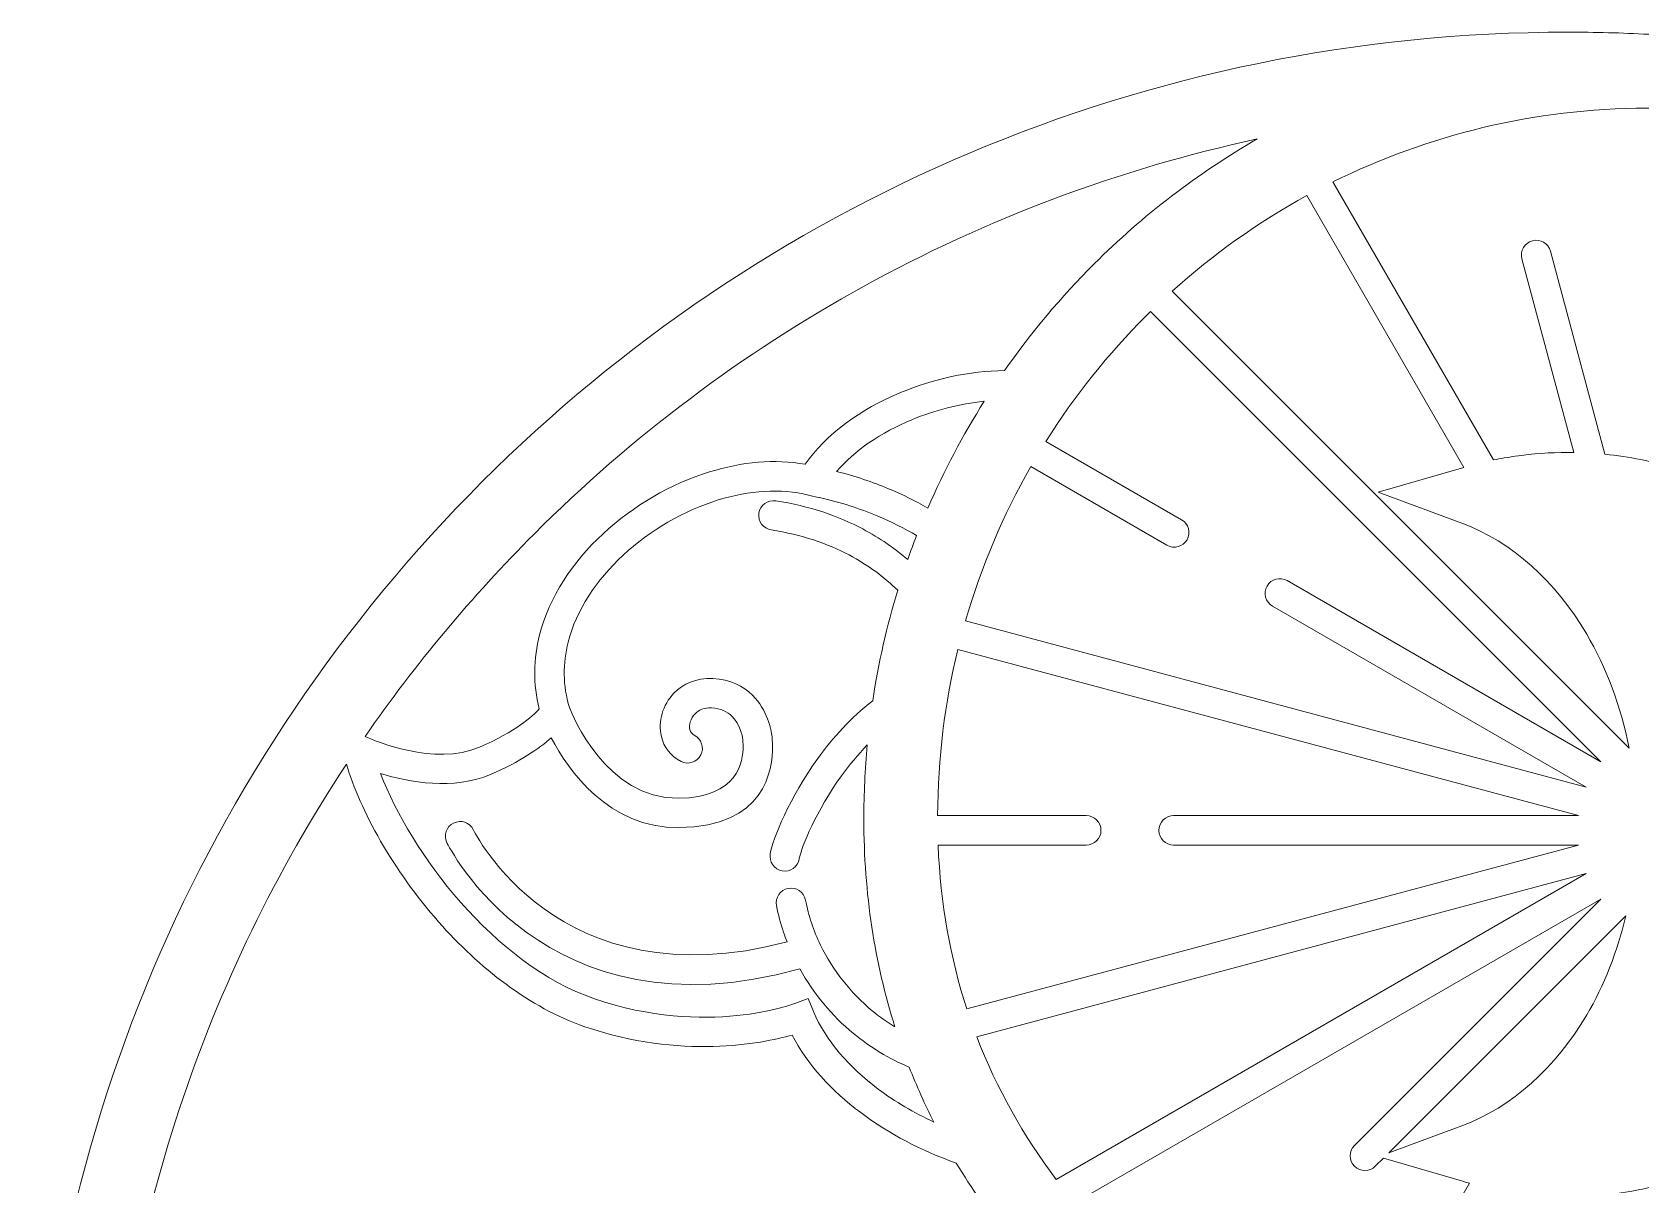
# Model space of a CAD drawing. Header units: millimetres. Extents: x -203 to 203, y -203 to 203.
# Drawn here: x -203.2 to 9.7, y 50.7 to 203.2 of the extents above; entities that cross this region are included whole.
import ezdxf

# ---------------------------------------------------------------- set-up
doc = ezdxf.new("R2010")
doc.units = ezdxf.units.MM
doc.header["$MEASUREMENT"] = 0
doc.layers.add('Layer 1', color=7, linetype='Continuous')

msp = doc.modelspace()

# ---------------------------------------------------------------- linework, layer by layer
at = {"layer": 'Layer 1', "lineweight": 9}
for points, knots in [([(143.6838, 143.6838), (109.3051, 178.0623), (62.6649, 200.1775), (10.8867, 202.9111), (10.8867, 202.9111), (10.8867, 202.9243), (10.8867, 202.9243), (10.8171, 202.9243), (10.7477, 202.9231), (10.6782, 202.923), (7.1418, 203.1061), (3.582, 203.2), (0, 203.2), (-56.1116, 203.2), (-106.9116, 180.4558), (-143.6838, 143.6838), (-180.4558, 106.9117), (-203.2, 56.1116), (-203.2, 0), (-203.2, -56.1116), (-180.4558, -106.9117), (-143.6838, -143.6838), (-106.9117, -180.4558), (-56.1116, -203.2), (0, -203.2), (3.7048, -203.2), (7.3858, -203.0982), (11.0418, -202.9022), (18.8355, -202.8955), (26.4274, -202.0352), (33.7298, -200.4117), (76.3296, -193.2945), (114.4423, -172.9253), (143.6838, -143.6838), (180.4558, -106.9117), (203.2, -56.1116), (203.2, 0), (203.2, 56.1115), (180.4559, 106.9116), (143.6838, 143.6838)], [0, 0, 0, 0, 0.07692308, 0.07692308, 0.07692308, 0.15384615, 0.15384615, 0.15384615, 0.23076923, 0.23076923, 0.23076923, 0.30769231, 0.30769231, 0.30769231, 0.38461538, 0.38461538, 0.38461538, 0.46153846, 0.46153846, 0.46153846, 0.53846154, 0.53846154, 0.53846154, 0.61538462, 0.61538462, 0.61538462, 0.69230769, 0.69230769, 0.69230769, 0.76923077, 0.76923077, 0.76923077, 0.84615385, 0.84615385, 0.84615385, 0.92307692, 0.92307692, 0.92307692, 1, 1, 1, 1]), ([(-9.8423, 146.5854), (-9.8423, 146.5854), (-31.0849, 183.3787), (-31.0849, 183.3787), (-18.5754, 189.5793), (-4.4846, 193.0906), (10.4263, 193.1615), (11.7082, 193.0934), (12.986, 193.0098), (14.2611, 192.9169), (14.2611, 192.9169), (14.2611, 174.4181), (14.2611, 174.4181), (14.2611, 173.34), (15.1351, 172.466), (16.2132, 172.466), (17.2912, 172.466), (18.1652, 173.34), (18.1652, 174.4181), (18.1652, 174.4181), (18.1652, 192.5929), (18.1652, 192.5929), (25.1709, 191.9403), (32.0682, 190.9145), (38.837, 189.5348), (38.837, 189.5348), (25.6638, 140.3713), (25.6638, 140.3713), (23.2894, 141.8245), (20.7825, 143.0821), (18.1652, 144.1217), (18.1652, 144.1217), (18.1652, 161.4033), (18.1652, 161.4033), (18.1652, 162.4813), (17.2912, 163.3553), (16.2132, 163.3553), (15.1351, 163.3553), (14.2611, 162.4813), (14.2611, 161.4033), (14.2611, 161.4033), (14.2611, 145.484), (14.2611, 145.484), (11.2506, 146.3937), (8.1185, 147.0229), (4.895, 147.3411), (4.895, 147.3411), (-2.3066, 174.2175), (-2.3066, 174.2175), (-2.5845, 175.2576), (-3.6531, 175.8755), (-4.6932, 175.5976), (-5.7333, 175.3197), (-6.3512, 174.2511), (-6.0734, 173.211), (-6.0734, 173.211), (0.7958, 147.575), (0.7958, 147.575), (0.5309, 147.5792), (0.2659, 147.5821), (0, 147.5821), (-2.3327, 147.5821), (-4.6604, 147.4118), (-6.97, 147.0837), (-7.9312, 146.9471), (-8.8891, 146.7807), (-9.8423, 146.5854)], [0, 0, 0, 0, 0.04545455, 0.04545455, 0.04545455, 0.09090909, 0.09090909, 0.09090909, 0.13636364, 0.13636364, 0.13636364, 0.18181818, 0.18181818, 0.18181818, 0.22727273, 0.22727273, 0.22727273, 0.27272727, 0.27272727, 0.27272727, 0.31818182, 0.31818182, 0.31818182, 0.36363636, 0.36363636, 0.36363636, 0.40909091, 0.40909091, 0.40909091, 0.45454545, 0.45454545, 0.45454545, 0.5, 0.5, 0.5, 0.54545455, 0.54545455, 0.54545455, 0.59090909, 0.59090909, 0.59090909, 0.63636364, 0.63636364, 0.63636364, 0.68181818, 0.68181818, 0.68181818, 0.72727273, 0.72727273, 0.72727273, 0.77272727, 0.77272727, 0.77272727, 0.81818182, 0.81818182, 0.81818182, 0.86363636, 0.86363636, 0.86363636, 0.90909091, 0.90909091, 0.90909091, 0.95454545, 0.95454545, 0.95454545, 1, 1, 1, 1]), ([(-136.0607, 123.4483), (-136.8644, 120.2833), (-136.9458, 116.9724), (-136.0997, 113.6347), (-136.9861, 112.6564), (-139.2235, 110.6462), (-144.0153, 108.5803), (-149.9537, 106.0201), (-157.9308, 109.4444), (-159.1436, 109.9961), (-152.4996, 119.5909), (-145.0103, 128.556), (-136.7832, 136.7832), (-111.0208, 162.5455), (-78.0247, 181.0737), (-41.1034, 189.0629), (-49.0144, 184.5028), (-56.2686, 178.9335), (-62.6877, 172.5283), (-67.0377, 168.1877), (-71.0032, 163.4641), (-74.5311, 158.4128), (-79.2056, 158.3637), (-83.9981, 157.2962), (-88.2837, 155.5147), (-93.6192, 153.2964), (-98.2218, 149.9379), (-100.91, 146.0155), (-104.9448, 146.7459), (-109.3109, 146.3229), (-113.5579, 145.0117), (-118.6837, 143.429), (-123.6592, 140.5413), (-127.6604, 136.8302), (-131.7133, 133.071), (-134.791, 128.4492), (-136.0607, 123.4483)], [0, 0, 0, 0, 0.08333333, 0.08333333, 0.08333333, 0.16666667, 0.16666667, 0.16666667, 0.25, 0.25, 0.25, 0.33333333, 0.33333333, 0.33333333, 0.41666667, 0.41666667, 0.41666667, 0.5, 0.5, 0.5, 0.58333333, 0.58333333, 0.58333333, 0.66666667, 0.66666667, 0.66666667, 0.75, 0.75, 0.75, 0.83333333, 0.83333333, 0.83333333, 0.91666667, 0.91666667, 0.91666667, 1, 1, 1, 1]), ([(8.0948, 108.4474), (8.0948, 108.4474), (-52.3659, 168.9081), (-52.3659, 168.9081), (-46.9563, 173.7871), (-40.975, 178.0471), (-34.5341, 181.5786), (-34.5341, 181.5786), (-13.769, 145.6123), (-13.769, 145.6123), (-13.769, 145.6123), (-13.7758, 145.6104), (-13.7758, 145.6104), (-13.7758, 145.6104), (-25.099, 142.3142), (-25.099, 142.3142), (-25.099, 142.3142), (-14.035, 138.2143), (-14.035, 138.2143), (-7.3941, 135.7534), (-1.6204, 130.5258), (2.492, 123.545), (5.0952, 119.126), (7.0268, 114.0119), (8.0948, 108.4474)], [0, 0, 0, 0, 0.125, 0.125, 0.125, 0.25, 0.25, 0.25, 0.375, 0.375, 0.375, 0.5, 0.5, 0.5, 0.625, 0.625, 0.625, 0.75, 0.75, 0.75, 0.875, 0.875, 0.875, 1, 1, 1, 1]), ([(-69.0621, 149.0468), (-65.2803, 155.069), (-60.8341, 160.6299), (-55.8253, 165.6277), (-55.6219, 165.8307), (-55.4168, 166.032), (-55.2115, 166.2331), (-55.2115, 166.2331), (4.3723, 106.6494), (4.3723, 106.6494), (4.3723, 106.6494), (-37.1457, 130.6197), (-37.1457, 130.6197), (-38.0763, 131.1545), (-39.2644, 130.8336), (-39.7992, 129.903), (-40.3339, 128.9724), (-40.013, 127.7842), (-39.0824, 127.2495), (-39.0824, 127.2495), (2.4369, 103.2783), (2.4369, 103.2783), (2.4369, 103.2783), (-79.7052, 125.2882), (-79.7052, 125.2882), (-77.624, 132.4926), (-74.705, 139.3375), (-71.061, 145.7124), (-71.061, 145.7124), (-53.0469, 135.312), (-53.0469, 135.312), (-52.1163, 134.7772), (-50.9281, 135.0981), (-50.3934, 136.0287), (-49.8587, 136.9593), (-50.1796, 138.1475), (-51.1102, 138.6822), (-51.1102, 138.6822), (-69.0621, 149.0468), (-69.0621, 149.0468)], [0, 0, 0, 0, 0.07692308, 0.07692308, 0.07692308, 0.15384615, 0.15384615, 0.15384615, 0.23076923, 0.23076923, 0.23076923, 0.30769231, 0.30769231, 0.30769231, 0.38461538, 0.38461538, 0.38461538, 0.46153846, 0.46153846, 0.46153846, 0.53846154, 0.53846154, 0.53846154, 0.61538462, 0.61538462, 0.61538462, 0.69230769, 0.69230769, 0.69230769, 0.76923077, 0.76923077, 0.76923077, 0.84615385, 0.84615385, 0.84615385, 0.92307692, 0.92307692, 0.92307692, 1, 1, 1, 1]), ([(-77.2208, 154.3623), (-80.0544, 149.8714), (-82.5522, 145.1481), (-84.6801, 140.2273), (-86.2712, 141.1388), (-88.0097, 142.0012), (-89.892, 142.7843), (-91.9903, 143.6574), (-94.278, 144.4337), (-96.7513, 145.0712), (-94.4242, 147.8247), (-90.8724, 150.2182), (-86.7892, 151.9156), (-83.7769, 153.1679), (-80.4966, 154.0275), (-77.2208, 154.3623)], [0, 0, 0, 0, 0.2, 0.2, 0.2, 0.4, 0.4, 0.4, 0.6, 0.6, 0.6, 0.8, 0.8, 0.8, 1, 1, 1, 1]), ([(-93.1532, 99.0995), (-93.1532, 89.1685), (-91.7094, 80.0002), (-89.0347, 71.5509), (-90.0891, 72.1938), (-91.0984, 72.9139), (-92.0541, 73.7049), (-94.8757, 76.0404), (-97.2222, 78.994), (-98.8816, 82.4009), (-99.3513, 83.3654), (-99.7542, 84.3404), (-100.0833, 85.32), (-100.4075, 86.2851), (-100.676, 87.2973), (-100.8829, 88.3535), (-101.0893, 89.4104), (-102.1135, 90.1001), (-103.1704, 89.8937), (-104.2273, 89.6874), (-104.9169, 88.6632), (-104.7106, 87.6063), (-104.4785, 86.4216), (-104.1637, 85.2457), (-103.7737, 84.0848), (-103.6283, 83.6518), (-103.4744, 83.2266), (-103.3124, 82.8093), (-133.698, 74.7287), (-144.8014, 97.6013), (-144.8349, 97.6682), (-145.3149, 98.6283), (-146.4826, 99.0175), (-147.4427, 98.5376), (-148.4028, 98.0576), (-148.792, 96.8899), (-148.312, 95.9298), (-148.274, 95.8541), (-135.6112, 69.775), (-101.6283, 79.2335), (-99.7927, 75.9343), (-97.3756, 73.048), (-94.5397, 70.7006), (-92.3137, 68.8581), (-89.825, 67.3476), (-87.1525, 66.2302), (-86.1786, 63.7452), (-85.0944, 61.3263), (-83.9066, 58.9717), (-86.5247, 60.1976), (-89.0105, 61.6646), (-91.2386, 63.3324), (-95.1146, 66.234), (-98.1983, 69.7312), (-99.8042, 73.5948), (-99.8042, 73.5948), (-100.5274, 75.3346), (-100.5274, 75.3346), (-100.5274, 75.3346), (-102.2899, 74.6699), (-102.2899, 74.6699), (-102.3237, 74.6573), (-113.9298, 70.1707), (-128.8103, 75.2835), (-135.44, 77.5612), (-141.5456, 82.4236), (-146.4929, 88.0448), (-151.3909, 93.6101), (-155.1217, 99.8686), (-157.0988, 105.0948), (-153.331, 103.9427), (-147.4572, 102.8489), (-142.475, 104.9967), (-138.6148, 106.661), (-136.0892, 108.4332), (-134.5209, 109.8007), (-132.2701, 105.545), (-126.9054, 97.8302), (-117.6239, 97.9331), (-106.2241, 98.0595), (-105.203, 105.5582), (-105.2386, 108.7586), (-105.2444, 109.3024), (-105.281, 109.6986), (-105.301, 109.9167), (-105.301, 109.9167), (-105.3045, 109.9551), (-105.3045, 109.9551), (-105.389, 110.8854), (-105.9552, 113.5346), (-107.8836, 115.4485), (-109.0894, 116.6455), (-110.7856, 117.5688), (-113.1504, 117.6724), (-115.3376, 117.7683), (-117.0796, 116.9465), (-118.2787, 115.7136), (-119.0312, 114.94), (-119.5625, 114.0032), (-119.8501, 113.0293), (-120.1446, 112.0326), (-120.1851, 110.979), (-119.9502, 109.9979), (-119.6191, 108.6164), (-118.7688, 107.4055), (-117.3435, 106.6849), (-116.3834, 106.2007), (-115.2124, 106.5865), (-114.7282, 107.5466), (-114.244, 108.5067), (-114.6298, 109.6777), (-115.5899, 110.1619), (-115.906, 110.3217), (-116.0947, 110.5908), (-116.1682, 110.8975), (-116.2423, 111.2071), (-116.2214, 111.567), (-116.1139, 111.9313), (-115.9997, 112.3181), (-115.788, 112.6908), (-115.488, 112.9992), (-115.0051, 113.4958), (-114.2727, 113.8256), (-113.3181, 113.7837), (-112.079, 113.7294), (-111.2201, 113.2753), (-110.6286, 112.6883), (-109.5436, 111.6114), (-109.2253, 110.1257), (-109.178, 109.6043), (-109.178, 109.6043), (-109.1745, 109.5659), (-109.1745, 109.5659), (-109.1593, 109.3992), (-109.1313, 109.0961), (-109.1273, 108.7281), (-109.1047, 106.6885), (-109.8113, 101.9087), (-117.6544, 101.8218), (-127.2433, 101.7156), (-131.7148, 112.7889), (-132.1089, 113.8156), (-133.0074, 116.7458), (-132.9917, 119.6799), (-132.2788, 122.4875), (-131.2008, 126.7332), (-128.5345, 130.7066), (-125.0068, 133.9786), (-121.4272, 137.2987), (-116.9844, 139.8796), (-112.4142, 141.2907), (-108.3332, 142.5507), (-104.1704, 142.8694), (-100.4725, 141.9305), (-100.4725, 141.9305), (-99.0351, 141.5656), (-99.0351, 141.5656), (-99.0351, 141.5656), (-99.0049, 141.6192), (-99.0049, 141.6192), (-96.244, 140.9817), (-93.701, 140.1483), (-91.3864, 139.1853), (-89.4829, 138.3933), (-87.7436, 137.515), (-86.1721, 136.5874), (-86.5794, 135.5373), (-86.9706, 134.4793), (-87.3443, 133.4129), (-89.0496, 134.8736), (-91.0246, 136.2569), (-93.2978, 137.4588), (-96.5203, 139.1626), (-100.3355, 140.5027), (-104.8207, 141.1819), (-105.886, 141.3419), (-106.8796, 140.608), (-107.0396, 139.5426), (-107.1995, 138.4772), (-106.4656, 137.4836), (-105.4002, 137.3237), (-101.3717, 136.7137), (-97.9688, 135.5226), (-95.1125, 134.0124), (-92.548, 132.6564), (-90.4183, 131.0433), (-88.669, 129.3632), (-90.1151, 124.6153), (-91.2301, 119.7226), (-91.986, 114.7116), (-94.8322, 112.5393), (-97.2658, 109.8212), (-99.2517, 107.0719), (-102.9826, 101.907), (-105.1767, 96.5005), (-105.5365, 94.4737), (-105.7218, 93.4125), (-105.0117, 92.4018), (-103.9506, 92.2166), (-102.8894, 92.0313), (-101.8787, 92.7414), (-101.6935, 93.8026), (-101.3938, 95.4908), (-99.4554, 100.1476), (-96.095, 104.7996), (-95.0846, 106.1983), (-93.9495, 107.5845), (-92.6975, 108.8722), (-92.998, 105.6553), (-93.1532, 102.3958), (-93.1532, 99.0995)], [0, 0, 0, 0, 0.01428571, 0.01428571, 0.01428571, 0.02857143, 0.02857143, 0.02857143, 0.04285714, 0.04285714, 0.04285714, 0.05714286, 0.05714286, 0.05714286, 0.07142857, 0.07142857, 0.07142857, 0.08571429, 0.08571429, 0.08571429, 0.1, 0.1, 0.1, 0.11428571, 0.11428571, 0.11428571, 0.12857143, 0.12857143, 0.12857143, 0.14285714, 0.14285714, 0.14285714, 0.15714286, 0.15714286, 0.15714286, 0.17142857, 0.17142857, 0.17142857, 0.18571429, 0.18571429, 0.18571429, 0.2, 0.2, 0.2, 0.21428571, 0.21428571, 0.21428571, 0.22857143, 0.22857143, 0.22857143, 0.24285714, 0.24285714, 0.24285714, 0.25714286, 0.25714286, 0.25714286, 0.27142857, 0.27142857, 0.27142857, 0.28571429, 0.28571429, 0.28571429, 0.3, 0.3, 0.3, 0.31428571, 0.31428571, 0.31428571, 0.32857143, 0.32857143, 0.32857143, 0.34285714, 0.34285714, 0.34285714, 0.35714286, 0.35714286, 0.35714286, 0.37142857, 0.37142857, 0.37142857, 0.38571429, 0.38571429, 0.38571429, 0.4, 0.4, 0.4, 0.41428571, 0.41428571, 0.41428571, 0.42857143, 0.42857143, 0.42857143, 0.44285714, 0.44285714, 0.44285714, 0.45714286, 0.45714286, 0.45714286, 0.47142857, 0.47142857, 0.47142857, 0.48571429, 0.48571429, 0.48571429, 0.5, 0.5, 0.5, 0.51428571, 0.51428571, 0.51428571, 0.52857143, 0.52857143, 0.52857143, 0.54285714, 0.54285714, 0.54285714, 0.55714286, 0.55714286, 0.55714286, 0.57142857, 0.57142857, 0.57142857, 0.58571429, 0.58571429, 0.58571429, 0.6, 0.6, 0.6, 0.61428571, 0.61428571, 0.61428571, 0.62857143, 0.62857143, 0.62857143, 0.64285714, 0.64285714, 0.64285714, 0.65714286, 0.65714286, 0.65714286, 0.67142857, 0.67142857, 0.67142857, 0.68571429, 0.68571429, 0.68571429, 0.7, 0.7, 0.7, 0.71428571, 0.71428571, 0.71428571, 0.72857143, 0.72857143, 0.72857143, 0.74285714, 0.74285714, 0.74285714, 0.75714286, 0.75714286, 0.75714286, 0.77142857, 0.77142857, 0.77142857, 0.78571429, 0.78571429, 0.78571429, 0.8, 0.8, 0.8, 0.81428571, 0.81428571, 0.81428571, 0.82857143, 0.82857143, 0.82857143, 0.84285714, 0.84285714, 0.84285714, 0.85714286, 0.85714286, 0.85714286, 0.87142857, 0.87142857, 0.87142857, 0.88571429, 0.88571429, 0.88571429, 0.9, 0.9, 0.9, 0.91428571, 0.91428571, 0.91428571, 0.92857143, 0.92857143, 0.92857143, 0.94285714, 0.94285714, 0.94285714, 0.95714286, 0.95714286, 0.95714286, 0.97142857, 0.97142857, 0.97142857, 0.98571429, 0.98571429, 0.98571429, 1, 1, 1, 1]), ([(-80.7104, 121.5211), (-80.7104, 121.5211), (1.3978, 99.5204), (1.3978, 99.5204), (1.3978, 99.5204), (-52.1617, 99.5204), (-52.1617, 99.5204), (-53.2398, 99.5204), (-54.1138, 98.6464), (-54.1138, 97.5683), (-54.1138, 96.4902), (-53.2398, 95.6162), (-52.1617, 95.6162), (-52.1617, 95.6162), (1.3942, 95.6162), (1.3942, 95.6162), (1.3942, 95.6162), (-79.5216, 73.9349), (-79.5216, 73.9349), (-81.709, 80.6432), (-83.0222, 87.8612), (-83.325, 95.6166), (-83.325, 95.6166), (-63.7304, 95.6166), (-63.7304, 95.6166), (-62.6524, 95.6166), (-61.7784, 96.4906), (-61.7784, 97.5687), (-61.7784, 98.6468), (-62.6524, 99.5208), (-63.7304, 99.5208), (-63.7304, 99.5208), (-83.3908, 99.5208), (-83.3908, 99.5208), (-83.3576, 107.1034), (-82.432, 114.4699), (-80.7104, 121.5211)], [0, 0, 0, 0, 0.08333333, 0.08333333, 0.08333333, 0.16666667, 0.16666667, 0.16666667, 0.25, 0.25, 0.25, 0.33333333, 0.33333333, 0.33333333, 0.41666667, 0.41666667, 0.41666667, 0.5, 0.5, 0.5, 0.58333333, 0.58333333, 0.58333333, 0.66666667, 0.66666667, 0.66666667, 0.75, 0.75, 0.75, 0.83333333, 0.83333333, 0.83333333, 0.91666667, 0.91666667, 0.91666667, 1, 1, 1, 1]), ([(-80.9219, 53.5486), (-76.9074, 46.8336), (-72.011, 40.6844), (-66.3931, 35.0677), (-66.3503, 35.0249), (-66.3066, 34.9827), (-66.2638, 34.94), (-69.8157, 35.5101), (-73.353, 35.3956), (-76.6011, 34.4577), (-80.2267, 39.0611), (-86.7273, 42.5057), (-93.6922, 43.927), (-100.6907, 45.3553), (-108.2392, 44.7665), (-113.9158, 41.2927), (-116.7745, 43.9008), (-120.2536, 45.4271), (-123.9607, 46.0324), (-127.9169, 46.6783), (-132.1356, 46.2669), (-136.119, 44.9986), (-140.0802, 43.7376), (-143.8239, 41.6216), (-146.8541, 38.8512), (-149.9813, 35.9921), (-152.3576, 32.4343), (-153.4572, 28.3878), (-170.745, 31.2615), (-183.7681, 23.7946), (-191.2038, 12.615), (-191.9303, 11.5227), (-192.6029, 10.3947), (-193.2203, 9.2375), (-191.5387, 44.9998), (-180.1489, 78.2222), (-161.6233, 106.3259), (-159.8189, 100.1984), (-155.4302, 92.2956), (-149.4208, 85.4677), (-144.0723, 79.3907), (-137.4072, 74.1119), (-130.0759, 71.5931), (-117.3659, 67.226), (-106.6862, 69.3489), (-102.6476, 70.4763), (-100.6497, 66.5983), (-97.4494, 63.1242), (-93.5717, 60.2214), (-89.8321, 57.4219), (-85.4528, 55.1449), (-80.9219, 53.5486)], [0, 0, 0, 0, 0.05882353, 0.05882353, 0.05882353, 0.11764706, 0.11764706, 0.11764706, 0.17647059, 0.17647059, 0.17647059, 0.23529412, 0.23529412, 0.23529412, 0.29411765, 0.29411765, 0.29411765, 0.35294118, 0.35294118, 0.35294118, 0.41176471, 0.41176471, 0.41176471, 0.47058824, 0.47058824, 0.47058824, 0.52941176, 0.52941176, 0.52941176, 0.58823529, 0.58823529, 0.58823529, 0.64705882, 0.64705882, 0.64705882, 0.70588235, 0.70588235, 0.70588235, 0.76470588, 0.76470588, 0.76470588, 0.82352941, 0.82352941, 0.82352941, 0.88235294, 0.88235294, 0.88235294, 0.94117647, 0.94117647, 0.94117647, 1, 1, 1, 1]), ([(-78.2133, 70.2491), (-78.2133, 70.2491), (2.4226, 91.8554), (2.4226, 91.8554), (2.4226, 91.8554), (-67.6914, 51.3751), (-67.6914, 51.3751), (-72.0261, 57.1338), (-75.5852, 63.4148), (-78.2133, 70.2491)], [0, 0, 0, 0, 0.33333333, 0.33333333, 0.33333333, 0.66666667, 0.66666667, 0.66666667, 1, 1, 1, 1]), ([(-65.2515, 48.2864), (-65.2515, 48.2864), (4.3621, 88.478), (4.3621, 88.478), (4.3621, 88.478), (-28.2373, 55.8785), (-28.2373, 55.8785), (-28.9994, 55.1164), (-28.9994, 53.8804), (-28.2373, 53.1183), (-27.4751, 52.3561), (-26.2392, 52.3561), (-25.477, 53.1183), (-25.477, 53.1183), (-24.4133, 54.182), (-24.4133, 54.182), (-24.4133, 54.182), (-13.7758, 51.0853), (-13.7758, 51.0853), (-13.5175, 51.01), (-13.2587, 50.937), (-12.9993, 50.866), (-12.9993, 50.866), (-30.2915, 20.9152), (-30.2915, 20.9152), (-36.2721, 24.0905), (-41.9269, 27.591), (-47.1588, 31.4364), (-47.1588, 31.4364), (-33.7332, 44.8621), (-33.7332, 44.8621), (-32.971, 45.6243), (-32.971, 46.8602), (-33.7332, 47.6224), (-34.4953, 48.3845), (-35.7313, 48.3845), (-36.4934, 47.6224), (-36.4934, 47.6224), (-50.2937, 33.8221), (-50.2937, 33.8221), (-53.5527, 36.391), (-56.6279, 39.1044), (-59.4925, 41.9683), (-61.5208, 43.9962), (-63.4432, 46.1019), (-65.2515, 48.2864)], [0, 0, 0, 0, 0.06666667, 0.06666667, 0.06666667, 0.13333333, 0.13333333, 0.13333333, 0.2, 0.2, 0.2, 0.26666667, 0.26666667, 0.26666667, 0.33333333, 0.33333333, 0.33333333, 0.4, 0.4, 0.4, 0.46666667, 0.46666667, 0.46666667, 0.53333333, 0.53333333, 0.53333333, 0.6, 0.6, 0.6, 0.66666667, 0.66666667, 0.66666667, 0.73333333, 0.73333333, 0.73333333, 0.8, 0.8, 0.8, 0.86666667, 0.86666667, 0.86666667, 0.93333333, 0.93333333, 0.93333333, 1, 1, 1, 1]), ([(-23.6925, 54.9027), (-23.6925, 54.9027), (7.6746, 86.2699), (7.6746, 86.2699), (6.5546, 81.4694), (4.7836, 77.0406), (2.492, 73.1505), (-1.6204, 66.1697), (-7.3941, 60.9422), (-14.035, 58.4814), (-14.035, 58.4814), (-23.6925, 54.9027), (-23.6925, 54.9027)], [0, 0, 0, 0, 0.25, 0.25, 0.25, 0.5, 0.5, 0.5, 0.75, 0.75, 0.75, 1, 1, 1, 1]), ([(5.3243, 49.3992), (8.3968, 49.7296), (11.3845, 50.3426), (14.2611, 51.2117), (14.2611, 51.2117), (14.2611, 40.9651), (14.2611, 40.9651), (14.2611, 39.887), (15.1351, 39.013), (16.2132, 39.013), (17.2912, 39.013), (18.1652, 39.887), (18.1652, 40.9651), (18.1652, 40.9651), (18.1652, 52.5739), (18.1652, 52.5739), (20.651, 53.5613), (23.0369, 54.7455), (25.3046, 56.1068), (25.3046, 56.1068), (41.7766, -5.3673), (41.7766, -5.3673), (34.1763, -2.1751), (26.2589, 0.596), (18.1652, 2.9763), (18.1652, 2.9763), (18.1652, 25.8228), (18.1652, 25.8228), (18.1652, 26.9009), (17.2912, 27.7749), (16.2132, 27.7749), (15.1351, 27.7749), (14.2611, 26.9009), (14.2611, 25.8228), (14.2611, 25.8228), (14.2611, 4.0905), (14.2611, 4.0905), (13.5567, 4.2857), (12.8515, 4.4788), (12.1449, 4.668), (6.2519, 6.2467), (0.4423, 8.0307), (-5.2245, 10.0304), (-5.2245, 10.0304), (5.3243, 49.3992), (5.3243, 49.3992)], [0, 0, 0, 0, 0.06666667, 0.06666667, 0.06666667, 0.13333333, 0.13333333, 0.13333333, 0.2, 0.2, 0.2, 0.26666667, 0.26666667, 0.26666667, 0.33333333, 0.33333333, 0.33333333, 0.4, 0.4, 0.4, 0.46666667, 0.46666667, 0.46666667, 0.53333333, 0.53333333, 0.53333333, 0.6, 0.6, 0.6, 0.66666667, 0.66666667, 0.66666667, 0.73333333, 0.73333333, 0.73333333, 0.8, 0.8, 0.8, 0.86666667, 0.86666667, 0.86666667, 0.93333333, 0.93333333, 0.93333333, 1, 1, 1, 1])]:
    msp.add_open_spline(points, degree=3, knots=knots, dxfattribs=at)

doc.saveas('drawing.dxf')
